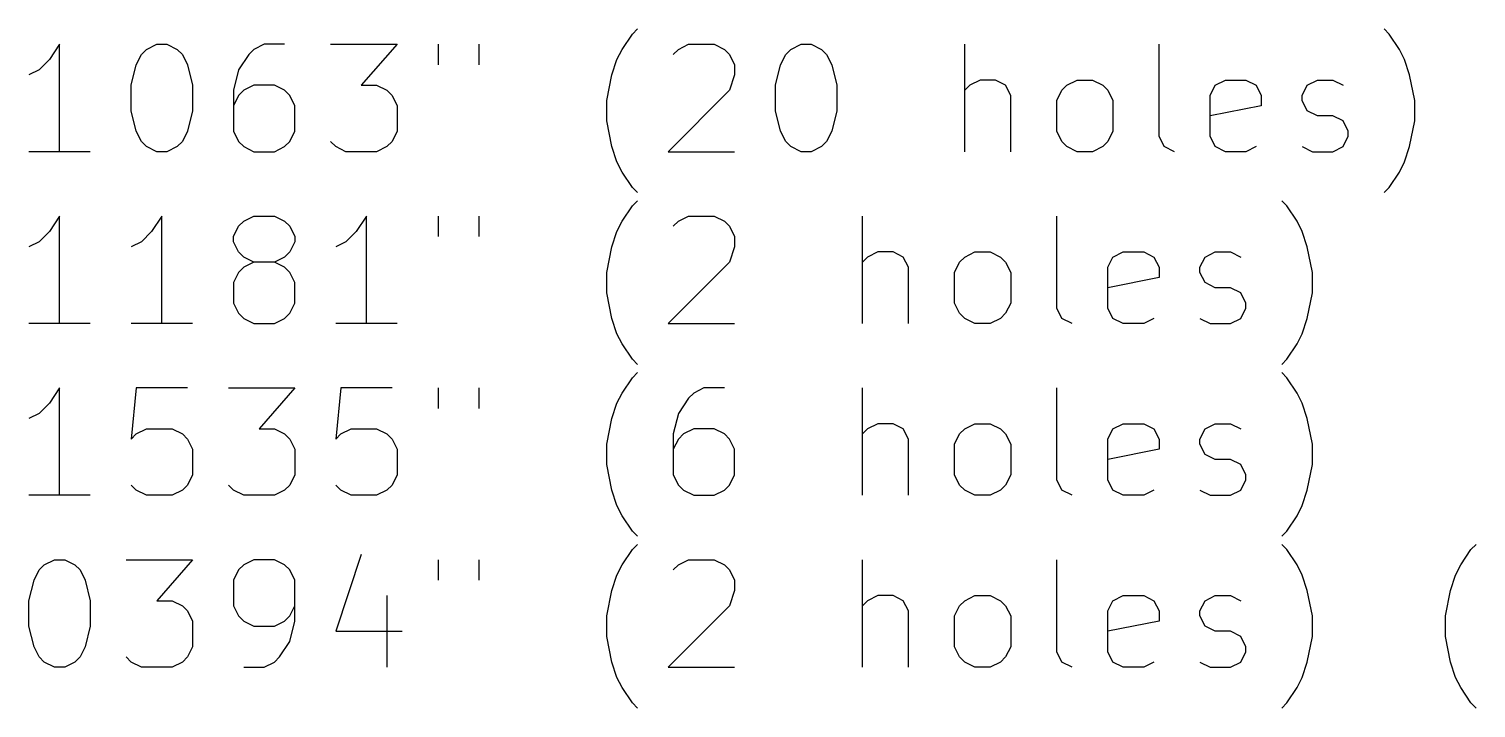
# Model space of a CAD drawing. Extents: x 148 to 250, y -220 to -100.
# Drawn here: x 174.29 to 201.24, y -219.51 to -206.86 of the extents above; entities that cross this region are included whole.
import ezdxf

# ---------------------------------------------------------------- set-up
doc = ezdxf.new("R2010")
doc.units = 0
doc.layers.add('BLACK', color=7, linetype='CONTINUOUS')

msp = doc.modelspace()

# ---------------------------------------------------------------- linework, layer by layer
at = {"layer": 'BLACK', "linetype": 'CONTINUOUS'}
for p, q in [((185.333, -207.24), (185.524, -206.954)), ((185.524, -206.954), (185.619, -206.859)), ((199.619, -206.954), (199.524, -206.859)), ((199.81, -207.24), (199.619, -206.954)), ((174.857, -207.145), (174.667, -207.43)), ((174.857, -209.145), (174.857, -207.145)), ((176.381, -207.335), (176.476, -207.24)), ((176.476, -207.24), (176.667, -207.145)), ((176.667, -207.145), (176.857, -207.145)), ((176.857, -207.145), (177.048, -207.24)), ((177.048, -207.24), (177.143, -207.335)), ((178.476, -207.24), (178.381, -207.335)), ((178.667, -207.145), (178.476, -207.24)), ((179.048, -207.145), (178.667, -207.145)), ((179.905, -207.145), (181.143, -207.145)), ((181.143, -207.145), (180.476, -207.907)), ((181.905, -207.145), (181.905, -207.526)), ((182.667, -207.145), (182.667, -207.526)), ((185.238, -207.43), (185.333, -207.24)), ((186.286, -207.335), (186.381, -207.24)), ((186.381, -207.24), (186.571, -207.145)), ((186.571, -207.145), (187.048, -207.145)), ((187.048, -207.145), (187.238, -207.24)), ((187.238, -207.24), (187.333, -207.335)), ((188.381, -207.335), (188.476, -207.24)), ((188.476, -207.24), (188.667, -207.145)), ((188.667, -207.145), (188.857, -207.145)), ((188.857, -207.145), (189.048, -207.24)), ((189.048, -207.24), (189.143, -207.335)), ((191.714, -209.145), (191.714, -207.145)), ((195.333, -208.859), (195.333, -207.145)), ((199.905, -207.43), (199.81, -207.24)), ((174.667, -207.43), (174.476, -207.621)), ((176.19, -207.907), (176.286, -207.526)), ((176.286, -207.526), (176.381, -207.335)), ((177.143, -207.335), (177.238, -207.526)), ((177.238, -207.526), (177.333, -207.907)), ((178.381, -207.335), (178.19, -207.621)), ((185.143, -207.716), (185.238, -207.43)), ((187.333, -207.335), (187.429, -207.526)), ((187.429, -207.526), (187.429, -207.716)), ((188.19, -207.907), (188.286, -207.526)), ((188.286, -207.526), (188.381, -207.335)), ((189.143, -207.335), (189.238, -207.526)), ((189.238, -207.526), (189.333, -207.907)), ((200, -207.716), (199.905, -207.43)), ((174.476, -207.621), (174.286, -207.716)), ((178.19, -207.621), (178.095, -208.002)), ((185.048, -208.192), (185.143, -207.716)), ((187.429, -207.716), (187.333, -208.002)), ((200.095, -208.192), (200, -207.716)), ((176.19, -208.383), (176.19, -207.907)), ((177.333, -207.907), (177.333, -208.383)), ((178.095, -208.002), (178.095, -208.764)), ((178.286, -208.002), (178.19, -208.097)), ((178.476, -207.907), (178.286, -208.002)), ((178.857, -207.907), (178.476, -207.907)), ((179.048, -208.002), (178.857, -207.907)), ((179.143, -208.097), (179.048, -208.002)), ((180.476, -207.907), (180.762, -207.907)), ((180.762, -207.907), (180.952, -208.002)), ((180.952, -208.002), (181.048, -208.097)), ((187.333, -208.002), (186.19, -209.145)), ((188.19, -208.383), (188.19, -207.907)), ((189.333, -207.907), (189.333, -208.383)), ((191.81, -207.907), (191.714, -208.002)), ((192, -207.811), (191.81, -207.907)), ((192.286, -207.811), (192, -207.811)), ((192.476, -207.907), (192.286, -207.811)), ((192.571, -208.097), (192.476, -207.907)), ((193.429, -208.192), (193.524, -208.002)), ((193.524, -208.002), (193.619, -207.907)), ((193.619, -207.907), (193.81, -207.811)), ((193.81, -207.811), (194.095, -207.811)), ((194.095, -207.811), (194.286, -207.907)), ((194.286, -207.907), (194.381, -208.002)), ((194.381, -208.002), (194.476, -208.192)), ((196.286, -208.097), (196.381, -207.907)), ((196.381, -207.907), (196.571, -207.811)), ((196.571, -207.811), (196.952, -207.811)), ((196.952, -207.811), (197.143, -207.907)), ((197.143, -207.907), (197.238, -208.097)), ((198, -208.097), (198.095, -207.907)), ((198.095, -207.907), (198.286, -207.811)), ((198.286, -207.811), (198.571, -207.811)), ((198.571, -207.811), (198.762, -207.907)), ((178.19, -208.097), (178.095, -208.288)), ((179.238, -208.288), (179.143, -208.097)), ((179.238, -208.764), (179.238, -208.288)), ((181.048, -208.097), (181.143, -208.288)), ((181.143, -208.288), (181.143, -208.764)), ((185.048, -208.573), (185.048, -208.192)), ((192.571, -209.145), (192.571, -208.097)), ((193.429, -208.764), (193.429, -208.192)), ((194.476, -208.192), (194.476, -208.764)), ((196.286, -208.859), (196.286, -208.097)), ((197.238, -208.288), (196.286, -208.478)), ((197.238, -208.097), (197.238, -208.288)), ((198, -208.192), (198, -208.097)), ((198.095, -208.383), (198, -208.192)), ((200.095, -208.573), (200.095, -208.192)), ((176.286, -208.764), (176.19, -208.383)), ((177.333, -208.383), (177.238, -208.764)), ((185.143, -209.05), (185.048, -208.573)), ((188.286, -208.764), (188.19, -208.383)), ((189.333, -208.383), (189.238, -208.764)), ((198.286, -208.478), (198.095, -208.383)), ((198.571, -208.478), (198.286, -208.478)), ((198.762, -208.573), (198.571, -208.478)), ((198.857, -208.764), (198.762, -208.573)), ((200, -209.05), (200.095, -208.573)), ((176.381, -208.954), (176.286, -208.764)), ((177.238, -208.764), (177.143, -208.954)), ((178.095, -208.764), (178.19, -208.954)), ((179.143, -208.954), (179.238, -208.764)), ((181.143, -208.764), (181.048, -208.954)), ((188.381, -208.954), (188.286, -208.764)), ((189.238, -208.764), (189.143, -208.954)), ((193.524, -208.954), (193.429, -208.764)), ((194.476, -208.764), (194.381, -208.954)), ((195.429, -209.05), (195.333, -208.859)), ((196.381, -209.05), (196.286, -208.859)), ((198.762, -209.05), (198.857, -208.859)), ((198.857, -208.859), (198.857, -208.764)), ((175.429, -209.145), (174.286, -209.145)), ((176.476, -209.05), (176.381, -208.954)), ((176.667, -209.145), (176.476, -209.05)), ((176.857, -209.145), (176.667, -209.145)), ((177.048, -209.05), (176.857, -209.145)), ((177.143, -208.954), (177.048, -209.05)), ((178.19, -208.954), (178.286, -209.05)), ((178.286, -209.05), (178.476, -209.145)), ((178.476, -209.145), (178.857, -209.145)), ((178.857, -209.145), (179.048, -209.05)), ((179.048, -209.05), (179.143, -208.954)), ((180, -209.05), (179.905, -208.954)), ((180.19, -209.145), (180, -209.05)), ((180.762, -209.145), (180.19, -209.145)), ((180.952, -209.05), (180.762, -209.145)), ((181.048, -208.954), (180.952, -209.05)), ((185.238, -209.335), (185.143, -209.05)), ((186.19, -209.145), (187.429, -209.145)), ((188.476, -209.05), (188.381, -208.954)), ((188.667, -209.145), (188.476, -209.05)), ((188.857, -209.145), (188.667, -209.145)), ((189.048, -209.05), (188.857, -209.145)), ((189.143, -208.954), (189.048, -209.05)), ((193.619, -209.05), (193.524, -208.954)), ((193.81, -209.145), (193.619, -209.05)), ((194.095, -209.145), (193.81, -209.145)), ((194.286, -209.05), (194.095, -209.145)), ((194.381, -208.954), (194.286, -209.05)), ((195.619, -209.145), (195.429, -209.05)), ((196.571, -209.145), (196.381, -209.05)), ((196.952, -209.145), (196.571, -209.145)), ((197.143, -209.05), (196.952, -209.145)), ((198, -209.05), (198.19, -209.145)), ((198.19, -209.145), (198.571, -209.145)), ((198.571, -209.145), (198.762, -209.05)), ((199.905, -209.335), (200, -209.05)), ((185.333, -209.526), (185.238, -209.335)), ((199.81, -209.526), (199.905, -209.335)), ((185.524, -209.811), (185.333, -209.526)), ((199.619, -209.811), (199.81, -209.526)), ((185.619, -209.907), (185.524, -209.811)), ((199.524, -209.907), (199.619, -209.811)), ((185.333, -210.44), (185.524, -210.154)), ((185.524, -210.154), (185.619, -210.059)), ((197.714, -210.154), (197.619, -210.059)), ((197.905, -210.44), (197.714, -210.154)), ((174.857, -210.345), (174.667, -210.63)), ((174.857, -212.345), (174.857, -210.345)), ((176.762, -210.345), (176.571, -210.63)), ((176.762, -212.345), (176.762, -210.345)), ((178.19, -210.535), (178.286, -210.44)), ((178.286, -210.44), (178.476, -210.345)), ((178.476, -210.345), (178.857, -210.345)), ((178.857, -210.345), (179.048, -210.44)), ((179.048, -210.44), (179.143, -210.535)), ((180.571, -210.345), (180.381, -210.63)), ((180.571, -212.345), (180.571, -210.345)), ((181.905, -210.345), (181.905, -210.726)), ((182.667, -210.345), (182.667, -210.726)), ((185.238, -210.63), (185.333, -210.44)), ((186.286, -210.535), (186.381, -210.44)), ((186.381, -210.44), (186.571, -210.345)), ((186.571, -210.345), (187.048, -210.345)), ((187.048, -210.345), (187.238, -210.44)), ((187.238, -210.44), (187.333, -210.535)), ((189.81, -212.345), (189.81, -210.345)), ((193.429, -212.059), (193.429, -210.345)), ((198, -210.63), (197.905, -210.44)), ((174.667, -210.63), (174.476, -210.821)), ((176.571, -210.63), (176.381, -210.821)), ((178.095, -210.726), (178.19, -210.535)), ((178.095, -210.821), (178.095, -210.726)), ((179.143, -210.535), (179.238, -210.726)), ((179.238, -210.726), (179.238, -210.821)), ((180.381, -210.63), (180.19, -210.821)), ((185.143, -210.916), (185.238, -210.63)), ((187.333, -210.535), (187.429, -210.726)), ((187.429, -210.726), (187.429, -210.916)), ((198.095, -210.916), (198, -210.63)), ((174.476, -210.821), (174.286, -210.916)), ((176.381, -210.821), (176.19, -210.916)), ((178.19, -211.011), (178.095, -210.821)), ((178.286, -211.107), (178.19, -211.011)), ((179.143, -211.011), (179.048, -211.107)), ((179.238, -210.821), (179.143, -211.011)), ((180.19, -210.821), (180, -210.916)), ((185.048, -211.392), (185.143, -210.916)), ((187.429, -210.916), (187.333, -211.202)), ((190.095, -211.011), (189.905, -211.107)), ((190.381, -211.011), (190.095, -211.011)), ((190.571, -211.107), (190.381, -211.011)), ((191.714, -211.107), (191.905, -211.011)), ((191.905, -211.011), (192.19, -211.011)), ((192.19, -211.011), (192.381, -211.107)), ((194.476, -211.107), (194.667, -211.011)), ((194.667, -211.011), (195.048, -211.011)), ((195.048, -211.011), (195.238, -211.107)), ((196.19, -211.107), (196.381, -211.011)), ((196.381, -211.011), (196.667, -211.011)), ((196.667, -211.011), (196.857, -211.107)), ((198.19, -211.392), (198.095, -210.916)), ((178.286, -211.297), (178.19, -211.392)), ((178.476, -211.202), (178.286, -211.107)), ((178.476, -211.202), (178.286, -211.297)), ((178.857, -211.202), (178.476, -211.202)), ((179.048, -211.107), (178.857, -211.202)), ((179.048, -211.297), (178.857, -211.202)), ((179.143, -211.392), (179.048, -211.297)), ((187.333, -211.202), (186.19, -212.345)), ((189.905, -211.107), (189.81, -211.202)), ((190.667, -211.297), (190.571, -211.107)), ((190.667, -212.345), (190.667, -211.297)), ((191.524, -211.392), (191.619, -211.202)), ((191.619, -211.202), (191.714, -211.107)), ((192.381, -211.107), (192.476, -211.202)), ((192.476, -211.202), (192.571, -211.392)), ((194.381, -211.297), (194.476, -211.107)), ((194.381, -212.059), (194.381, -211.297)), ((195.238, -211.107), (195.333, -211.297)), ((195.333, -211.297), (195.333, -211.488)), ((196.095, -211.297), (196.19, -211.107)), ((196.095, -211.392), (196.095, -211.297)), ((178.19, -211.392), (178.095, -211.583)), ((179.238, -211.583), (179.143, -211.392)), ((185.048, -211.773), (185.048, -211.392)), ((191.524, -211.964), (191.524, -211.392)), ((192.571, -211.392), (192.571, -211.964)), ((195.333, -211.488), (194.381, -211.678)), ((196.19, -211.583), (196.095, -211.392)), ((198.19, -211.773), (198.19, -211.392)), ((178.095, -211.583), (178.095, -211.964)), ((179.238, -211.964), (179.238, -211.583)), ((185.143, -212.25), (185.048, -211.773)), ((196.381, -211.678), (196.19, -211.583)), ((196.667, -211.678), (196.381, -211.678)), ((196.857, -211.773), (196.667, -211.678)), ((196.952, -211.964), (196.857, -211.773)), ((198.095, -212.25), (198.19, -211.773)), ((178.095, -211.964), (178.19, -212.154)), ((179.143, -212.154), (179.238, -211.964)), ((191.619, -212.154), (191.524, -211.964)), ((192.571, -211.964), (192.476, -212.154)), ((193.524, -212.25), (193.429, -212.059)), ((194.476, -212.25), (194.381, -212.059)), ((196.857, -212.25), (196.952, -212.059)), ((196.952, -212.059), (196.952, -211.964)), ((175.429, -212.345), (174.286, -212.345)), ((177.333, -212.345), (176.19, -212.345)), ((178.19, -212.154), (178.286, -212.25)), ((178.286, -212.25), (178.476, -212.345)), ((178.476, -212.345), (178.857, -212.345)), ((178.857, -212.345), (179.048, -212.25)), ((179.048, -212.25), (179.143, -212.154)), ((181.143, -212.345), (180, -212.345)), ((185.238, -212.535), (185.143, -212.25)), ((186.19, -212.345), (187.429, -212.345)), ((191.714, -212.25), (191.619, -212.154)), ((191.905, -212.345), (191.714, -212.25)), ((192.19, -212.345), (191.905, -212.345)), ((192.381, -212.25), (192.19, -212.345)), ((192.476, -212.154), (192.381, -212.25)), ((193.714, -212.345), (193.524, -212.25)), ((194.667, -212.345), (194.476, -212.25)), ((195.048, -212.345), (194.667, -212.345)), ((195.238, -212.25), (195.048, -212.345)), ((196.095, -212.25), (196.286, -212.345)), ((196.286, -212.345), (196.667, -212.345)), ((196.667, -212.345), (196.857, -212.25)), ((198, -212.535), (198.095, -212.25)), ((185.333, -212.726), (185.238, -212.535)), ((197.905, -212.726), (198, -212.535)), ((185.524, -213.011), (185.333, -212.726)), ((197.714, -213.011), (197.905, -212.726)), ((185.619, -213.107), (185.524, -213.011)), ((197.619, -213.107), (197.714, -213.011)), ((185.333, -213.64), (185.524, -213.354)), ((185.524, -213.354), (185.619, -213.259)), ((197.714, -213.354), (197.619, -213.259)), ((197.905, -213.64), (197.714, -213.354)), ((174.857, -213.545), (174.667, -213.83)), ((174.857, -215.545), (174.857, -213.545)), ((176.286, -213.545), (176.19, -214.497)), ((177.238, -213.545), (176.286, -213.545)), ((178, -213.545), (179.238, -213.545)), ((179.238, -213.545), (178.571, -214.307)), ((180.095, -213.545), (180, -214.497)), ((181.048, -213.545), (180.095, -213.545)), ((181.905, -213.545), (181.905, -213.926)), ((182.667, -213.545), (182.667, -213.926)), ((185.238, -213.83), (185.333, -213.64)), ((186.667, -213.64), (186.571, -213.735)), ((186.857, -213.545), (186.667, -213.64)), ((187.238, -213.545), (186.857, -213.545)), ((189.81, -215.545), (189.81, -213.545)), ((193.429, -215.259), (193.429, -213.545)), ((198, -213.83), (197.905, -213.64)), ((174.667, -213.83), (174.476, -214.021)), ((185.143, -214.116), (185.238, -213.83)), ((186.571, -213.735), (186.381, -214.021)), ((198.095, -214.116), (198, -213.83)), ((174.476, -214.021), (174.286, -214.116)), ((185.048, -214.592), (185.143, -214.116)), ((186.381, -214.021), (186.286, -214.402)), ((190.095, -214.211), (189.905, -214.307)), ((190.381, -214.211), (190.095, -214.211)), ((190.571, -214.307), (190.381, -214.211)), ((191.714, -214.307), (191.905, -214.211)), ((191.905, -214.211), (192.19, -214.211)), ((192.19, -214.211), (192.381, -214.307)), ((194.476, -214.307), (194.667, -214.211)), ((194.667, -214.211), (195.048, -214.211)), ((195.048, -214.211), (195.238, -214.307)), ((196.19, -214.307), (196.381, -214.211)), ((196.381, -214.211), (196.667, -214.211)), ((196.667, -214.211), (196.857, -214.307)), ((198.19, -214.592), (198.095, -214.116)), ((176.19, -214.497), (176.286, -214.402)), ((176.286, -214.402), (176.476, -214.307)), ((176.476, -214.307), (176.952, -214.307)), ((176.952, -214.307), (177.143, -214.402)), ((177.143, -214.402), (177.238, -214.497)), ((177.238, -214.497), (177.333, -214.688)), ((178.571, -214.307), (178.857, -214.307)), ((178.857, -214.307), (179.048, -214.402)), ((179.048, -214.402), (179.143, -214.497)), ((179.143, -214.497), (179.238, -214.688)), ((180, -214.497), (180.095, -214.402)), ((180.095, -214.402), (180.286, -214.307)), ((180.286, -214.307), (180.762, -214.307)), ((180.762, -214.307), (180.952, -214.402)), ((180.952, -214.402), (181.048, -214.497)), ((181.048, -214.497), (181.143, -214.688)), ((186.286, -214.402), (186.286, -215.164)), ((186.381, -214.497), (186.286, -214.688)), ((186.476, -214.402), (186.381, -214.497)), ((186.667, -214.307), (186.476, -214.402)), ((187.048, -214.307), (186.667, -214.307)), ((187.238, -214.402), (187.048, -214.307)), ((187.333, -214.497), (187.238, -214.402)), ((187.429, -214.688), (187.333, -214.497)), ((189.905, -214.307), (189.81, -214.402)), ((190.667, -214.497), (190.571, -214.307)), ((190.667, -215.545), (190.667, -214.497)), ((191.524, -214.592), (191.619, -214.402)), ((191.619, -214.402), (191.714, -214.307)), ((192.381, -214.307), (192.476, -214.402)), ((192.476, -214.402), (192.571, -214.592)), ((194.381, -214.497), (194.476, -214.307)), ((194.381, -215.259), (194.381, -214.497)), ((195.238, -214.307), (195.333, -214.497)), ((195.333, -214.497), (195.333, -214.688)), ((196.095, -214.497), (196.19, -214.307)), ((196.095, -214.592), (196.095, -214.497)), ((177.333, -214.688), (177.333, -215.164)), ((179.238, -214.688), (179.238, -215.164)), ((181.143, -214.688), (181.143, -215.164)), ((185.048, -214.973), (185.048, -214.592)), ((187.429, -215.164), (187.429, -214.688)), ((191.524, -215.164), (191.524, -214.592)), ((192.571, -214.592), (192.571, -215.164)), ((195.333, -214.688), (194.381, -214.878)), ((196.19, -214.783), (196.095, -214.592)), ((196.381, -214.878), (196.19, -214.783)), ((198.19, -214.973), (198.19, -214.592)), ((185.143, -215.45), (185.048, -214.973)), ((196.667, -214.878), (196.381, -214.878)), ((196.857, -214.973), (196.667, -214.878)), ((196.952, -215.164), (196.857, -214.973)), ((198.095, -215.45), (198.19, -214.973)), ((177.333, -215.164), (177.238, -215.354)), ((179.238, -215.164), (179.143, -215.354)), ((181.143, -215.164), (181.048, -215.354)), ((186.286, -215.164), (186.381, -215.354)), ((187.333, -215.354), (187.429, -215.164)), ((191.619, -215.354), (191.524, -215.164)), ((192.571, -215.164), (192.476, -215.354)), ((193.524, -215.45), (193.429, -215.259)), ((194.476, -215.45), (194.381, -215.259)), ((196.857, -215.45), (196.952, -215.259)), ((196.952, -215.259), (196.952, -215.164)), ((175.429, -215.545), (174.286, -215.545)), ((176.286, -215.45), (176.19, -215.354)), ((176.476, -215.545), (176.286, -215.45)), ((176.952, -215.545), (176.476, -215.545)), ((177.143, -215.45), (176.952, -215.545)), ((177.238, -215.354), (177.143, -215.45)), ((178.095, -215.45), (178, -215.354)), ((178.286, -215.545), (178.095, -215.45)), ((178.857, -215.545), (178.286, -215.545)), ((179.048, -215.45), (178.857, -215.545)), ((179.143, -215.354), (179.048, -215.45)), ((180.095, -215.45), (180, -215.354)), ((180.286, -215.545), (180.095, -215.45)), ((180.762, -215.545), (180.286, -215.545)), ((180.952, -215.45), (180.762, -215.545)), ((181.048, -215.354), (180.952, -215.45)), ((185.238, -215.735), (185.143, -215.45)), ((186.381, -215.354), (186.476, -215.45)), ((186.476, -215.45), (186.667, -215.545)), ((186.667, -215.545), (187.048, -215.545)), ((187.048, -215.545), (187.238, -215.45)), ((187.238, -215.45), (187.333, -215.354)), ((191.714, -215.45), (191.619, -215.354)), ((191.905, -215.545), (191.714, -215.45)), ((192.19, -215.545), (191.905, -215.545)), ((192.381, -215.45), (192.19, -215.545)), ((192.476, -215.354), (192.381, -215.45)), ((193.714, -215.545), (193.524, -215.45)), ((194.667, -215.545), (194.476, -215.45)), ((195.048, -215.545), (194.667, -215.545)), ((195.238, -215.45), (195.048, -215.545)), ((196.095, -215.45), (196.286, -215.545)), ((196.286, -215.545), (196.667, -215.545)), ((196.667, -215.545), (196.857, -215.45)), ((198, -215.735), (198.095, -215.45)), ((185.333, -215.926), (185.238, -215.735)), ((197.905, -215.926), (198, -215.735)), ((185.524, -216.211), (185.333, -215.926)), ((197.714, -216.211), (197.905, -215.926)), ((185.619, -216.307), (185.524, -216.211)), ((197.619, -216.307), (197.714, -216.211)), ((180.476, -216.65), (180, -218.078)), ((185.333, -216.84), (185.524, -216.554)), ((185.524, -216.554), (185.619, -216.459)), ((197.714, -216.554), (197.619, -216.459)), ((197.905, -216.84), (197.714, -216.554)), ((200.952, -216.84), (201.143, -216.554)), ((201.143, -216.554), (201.238, -216.459)), ((174.381, -217.126), (174.476, -216.935)), ((174.476, -216.935), (174.571, -216.84)), ((174.571, -216.84), (174.762, -216.745)), ((174.762, -216.745), (174.952, -216.745)), ((174.952, -216.745), (175.143, -216.84)), ((175.143, -216.84), (175.238, -216.935)), ((175.238, -216.935), (175.333, -217.126)), ((176.095, -216.745), (177.333, -216.745)), ((177.333, -216.745), (176.667, -217.507)), ((178.19, -216.935), (178.095, -217.126)), ((178.286, -216.84), (178.19, -216.935)), ((178.476, -216.745), (178.286, -216.84)), ((178.857, -216.745), (178.476, -216.745)), ((179.048, -216.84), (178.857, -216.745)), ((179.143, -216.935), (179.048, -216.84)), ((179.238, -217.126), (179.143, -216.935)), ((181.905, -216.745), (181.905, -217.126)), ((182.667, -216.745), (182.667, -217.126)), ((185.238, -217.03), (185.333, -216.84)), ((186.286, -216.935), (186.381, -216.84)), ((186.381, -216.84), (186.571, -216.745)), ((186.571, -216.745), (187.048, -216.745)), ((187.048, -216.745), (187.238, -216.84)), ((187.238, -216.84), (187.333, -216.935)), ((187.333, -216.935), (187.429, -217.126)), ((189.81, -218.745), (189.81, -216.745)), ((193.429, -218.459), (193.429, -216.745)), ((198, -217.03), (197.905, -216.84)), ((200.857, -217.03), (200.952, -216.84)), ((174.286, -217.507), (174.381, -217.126)), ((175.333, -217.126), (175.429, -217.507)), ((178.095, -217.126), (178.095, -217.602)), ((179.238, -217.888), (179.238, -217.126)), ((185.143, -217.316), (185.238, -217.03)), ((187.429, -217.126), (187.429, -217.316)), ((198.095, -217.316), (198, -217.03)), ((200.762, -217.316), (200.857, -217.03)), ((180.952, -217.411), (180.952, -218.745)), ((185.048, -217.792), (185.143, -217.316)), ((187.429, -217.316), (187.333, -217.602)), ((190.095, -217.411), (189.905, -217.507)), ((190.381, -217.411), (190.095, -217.411)), ((190.571, -217.507), (190.381, -217.411)), ((191.714, -217.507), (191.905, -217.411)), ((191.905, -217.411), (192.19, -217.411)), ((192.19, -217.411), (192.381, -217.507)), ((194.476, -217.507), (194.667, -217.411)), ((194.667, -217.411), (195.048, -217.411)), ((195.048, -217.411), (195.238, -217.507)), ((196.19, -217.507), (196.381, -217.411)), ((196.381, -217.411), (196.667, -217.411)), ((196.667, -217.411), (196.857, -217.507)), ((198.19, -217.792), (198.095, -217.316)), ((200.667, -217.792), (200.762, -217.316)), ((174.286, -217.983), (174.286, -217.507)), ((175.429, -217.507), (175.429, -217.983)), ((176.667, -217.507), (176.952, -217.507)), ((176.952, -217.507), (177.143, -217.602)), ((177.143, -217.602), (177.238, -217.697)), ((177.238, -217.697), (177.333, -217.888)), ((178.095, -217.602), (178.19, -217.792)), ((179.143, -217.792), (179.238, -217.602)), ((187.333, -217.602), (186.19, -218.745)), ((189.905, -217.507), (189.81, -217.602)), ((190.667, -217.697), (190.571, -217.507)), ((190.667, -218.745), (190.667, -217.697)), ((191.524, -217.792), (191.619, -217.602)), ((191.619, -217.602), (191.714, -217.507)), ((192.381, -217.507), (192.476, -217.602)), ((192.476, -217.602), (192.571, -217.792)), ((194.381, -217.697), (194.476, -217.507)), ((194.381, -218.459), (194.381, -217.697)), ((195.238, -217.507), (195.333, -217.697)), ((195.333, -217.697), (195.333, -217.888)), ((196.095, -217.697), (196.19, -217.507)), ((196.095, -217.792), (196.095, -217.697)), ((174.381, -218.364), (174.286, -217.983)), ((175.429, -217.983), (175.333, -218.364)), ((177.333, -217.888), (177.333, -218.364)), ((178.19, -217.792), (178.286, -217.888)), ((178.286, -217.888), (178.476, -217.983)), ((178.476, -217.983), (178.857, -217.983)), ((178.857, -217.983), (179.048, -217.888)), ((179.048, -217.888), (179.143, -217.792)), ((179.143, -218.269), (179.238, -217.888)), ((185.048, -218.173), (185.048, -217.792)), ((191.524, -218.364), (191.524, -217.792)), ((192.571, -217.792), (192.571, -218.364)), ((195.333, -217.888), (194.381, -218.078)), ((196.19, -217.983), (196.095, -217.792)), ((196.381, -218.078), (196.19, -217.983)), ((198.19, -218.173), (198.19, -217.792)), ((200.667, -218.173), (200.667, -217.792)), ((178.952, -218.554), (179.143, -218.269)), ((180, -218.078), (181.238, -218.078)), ((185.143, -218.65), (185.048, -218.173)), ((196.667, -218.078), (196.381, -218.078)), ((196.857, -218.173), (196.667, -218.078)), ((196.952, -218.364), (196.857, -218.173)), ((198.095, -218.65), (198.19, -218.173)), ((200.762, -218.65), (200.667, -218.173)), ((174.476, -218.554), (174.381, -218.364)), ((174.571, -218.65), (174.476, -218.554)), ((175.238, -218.554), (175.143, -218.65)), ((175.333, -218.364), (175.238, -218.554)), ((176.19, -218.65), (176.095, -218.554)), ((177.238, -218.554), (177.143, -218.65)), ((177.333, -218.364), (177.238, -218.554)), ((178.857, -218.65), (178.952, -218.554)), ((191.619, -218.554), (191.524, -218.364)), ((191.714, -218.65), (191.619, -218.554)), ((192.476, -218.554), (192.381, -218.65)), ((192.571, -218.364), (192.476, -218.554)), ((193.524, -218.65), (193.429, -218.459)), ((194.476, -218.65), (194.381, -218.459)), ((196.857, -218.65), (196.952, -218.459)), ((196.952, -218.459), (196.952, -218.364)), ((174.762, -218.745), (174.571, -218.65)), ((174.952, -218.745), (174.762, -218.745)), ((175.143, -218.65), (174.952, -218.745)), ((176.381, -218.745), (176.19, -218.65)), ((176.952, -218.745), (176.381, -218.745)), ((177.143, -218.65), (176.952, -218.745)), ((178.286, -218.745), (178.667, -218.745)), ((178.667, -218.745), (178.857, -218.65)), ((185.238, -218.935), (185.143, -218.65)), ((186.19, -218.745), (187.429, -218.745)), ((191.905, -218.745), (191.714, -218.65)), ((192.19, -218.745), (191.905, -218.745)), ((192.381, -218.65), (192.19, -218.745)), ((193.714, -218.745), (193.524, -218.65)), ((194.667, -218.745), (194.476, -218.65)), ((195.048, -218.745), (194.667, -218.745)), ((195.238, -218.65), (195.048, -218.745)), ((196.095, -218.65), (196.286, -218.745)), ((196.286, -218.745), (196.667, -218.745)), ((196.667, -218.745), (196.857, -218.65)), ((198, -218.935), (198.095, -218.65)), ((200.857, -218.935), (200.762, -218.65)), ((185.333, -219.126), (185.238, -218.935)), ((197.905, -219.126), (198, -218.935)), ((200.952, -219.126), (200.857, -218.935)), ((185.524, -219.411), (185.333, -219.126)), ((197.714, -219.411), (197.905, -219.126)), ((201.143, -219.411), (200.952, -219.126)), ((185.619, -219.507), (185.524, -219.411)), ((197.619, -219.507), (197.714, -219.411)), ((201.238, -219.507), (201.143, -219.411))]:
    msp.add_line(p, q, dxfattribs=at)

doc.saveas('drawing.dxf')
